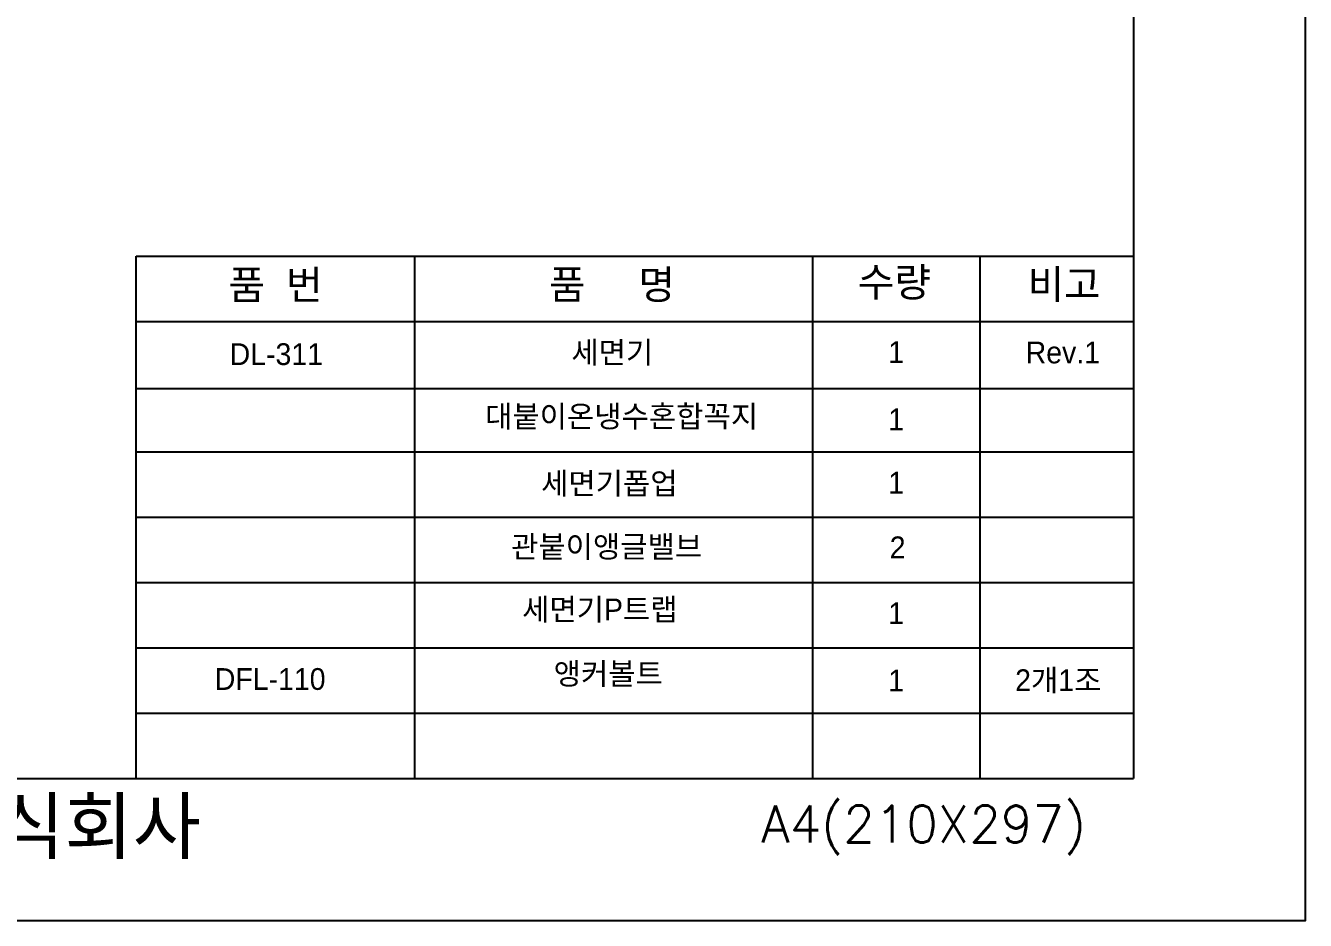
# Model space of a CAD drawing. Extents: x -3185349 to -3182923, y -1645839 to -1642408.
# Drawn here: x -3184099 to -3182923, y -1645839 to -1645016 of the extents above; entities that cross this region are included whole.
import ezdxf

# ---------------------------------------------------------------- set-up
doc = ezdxf.new("R2010")
doc.units = 0
doc.header["$MEASUREMENT"] = 0
doc.layers.add('Dim', color=4, linetype='CONTINUOUS')
doc.layers.add('YA', color=7, linetype='CONTINUOUS')
doc.styles.get("Standard").update_dxf_attribs({"font": 'txt.shx', "bigfont": 'ghs.shx'})
doc.styles.add('스타일1', font='txt.shx', dxfattribs={"bigfont": 'ghs.shx'})

msp = doc.modelspace()

# ---------------------------------------------------------------- linework, layer by layer
at = {"layer": 'Dim', "color": 0}
for p, q in [((-3183376.199540432, -1645228.143363777), (-3183376.199540432, -1645708.143363777)), ((-3183222.199540432, -1645228.143363777), (-3183222.199540432, -1645708.143363777)), ((-3183997.658206922, -1645288.143310446), (-3183081.151006922, -1645288.143310446)), ((-3183997.658206922, -1645349.954247402), (-3183081.151006922, -1645349.954247402)), ((-3183997.65813346, -1645408.143363777), (-3183081.15093346, -1645408.143363777)), ((-3183997.65813346, -1645468.143363777), (-3183081.15093346, -1645468.143363777)), ((-3183997.65813346, -1645528.143363777), (-3183081.15093346, -1645528.143363777))]:
    msp.add_line(p, q, dxfattribs=at)
at = {"layer": 'YA', "color": 7}
for p, q in [((-3183081.15093346, -1642528.143363777), (-3183081.15093346, -1645708.143363777)), ((-3183997.65813346, -1645228.143363777), (-3183081.15093346, -1645228.143363777)), ((-3183997.65813346, -1645708.143363777), (-3183997.65813346, -1645228.143363777)), ((-3183741.65813346, -1645708.143363777), (-3183741.65813346, -1645228.143363777)), ((-3183997.65813346, -1645588.143363777), (-3183081.15093346, -1645588.143363777)), ((-3183997.65813346, -1645648.143363777), (-3183081.15093346, -1645648.143363777)), ((-3185157.15093346, -1645708.143363777), (-3183081.15093346, -1645708.143363777))]:
    msp.add_line(p, q, dxfattribs=at)
at = {"layer": 'YA', "color": 0}
msp.add_lwpolyline([(-3185348.517180304, -1645838.622063034), (-3182923.017180304, -1645838.622063034), (-3182923.017180304, -1642408.272063034), (-3185348.517180304, -1642408.272063034)], close=True, dxfattribs=at)

# ---------------------------------------------------------------- texts
at = {"layer": 'Dim', "color": 0, "attachment_point": 1, "style": '스타일1'}
for s, insert, char_height in [('{\\fGulim|b0|i0|c129|p50;수량}', (-3183334.393046575, -1645238.75689539), 26.7463), ('{\\fGulim|b0|i0|c129|p50;품  번}', (-3183912.914496588, -1645241.143365797), 26.7463), ('{\\fGulim|b0|i0|c129|p50;품     명}', (-3183618.270137639, -1645240.948661502), 26.7463), ('{\\fGulim|b0|i0|c129|p50;비고}', (-3183178.393045733, -1645240.68566453), 26.7463), ('{\\fGulim|b0|i0|c129|p50;1\\P}', (-3183306.467077781, -1645306.387274681), 20), ('{\\fGulim|b0|i0|c129|p50;1\\P}', (-3183306.467077781, -1645368.198211638), 20), ('{\\fGulim|b0|i0|c129|p50;1\\P}', (-3183306.467077781, -1645426.387328013), 20), ('{\\fGulim|b0|i0|c129|p50;2\\P}', (-3183305.078108981, -1645485.808474301), 20), ('{\\fGulim|b0|i0|c129|p50;1\\P}', (-3183306.467077781, -1645546.387328013), 20), ('{\\fGulim|b0|i0|c129|p50;1\\P}', (-3183306.467077781, -1645608.198264969), 20)]:
    msp.add_mtext(s, dxfattribs=dict(at, insert=insert, char_height=char_height))
for s, insert, char_height, width in [('{\\fGulim|b0|i0|c129|p50;세면기}', (-3183597.736309795, -1645306.753685637), 20, 146.9999884754943), ('{\\fGulim|b0|i0|c129|p50;Rev.1}', (-3183180.12326046, -1645306.753685637), 20, 146.9999884754943), ('{\\fGulim|b0|i0|c129|p50;DL-311}', (-3183911.780326195, -1645308.278073146), 20, 17), ('{\\fGulim|b0|i0|c129|p50;대붙이온냉수혼합꼭지}', (-3183676.999215989, -1645365.46270939), 20, 290), ('{\\fGulim|b0|i0|c129|p50;세면기폽업}', (-3183625.544764883, -1645427.143365636), 20, 314.9999884754943), ('{\\fGulim|b0|i0|c129|p50;관붙이앵글밸브}', (-3183653.121254926, -1645485.143365636), 20, 211.9999884754943), ('{\\fGulim|b0|i0|c129|p50;세면기P트랩}', (-3183642.979656004, -1645542.869957902), 20, 211.9999884754943), ('{\\fGulim|b0|i0|c129|p50;앵커볼트}', (-3183613.9760117, -1645601.869957902), 20, 211.9999884754943), ('{\\fGulim|b0|i0|c129|p50;DFL-110}', (-3183925.437347484, -1645606.814837873), 20, 147.0000067674264), ('{\\fGulim|b0|i0|c129|p50;2개1조}', (-3183189.824075376, -1645607.944160983), 20, 211.9999884754943), ('{\\fGulim|b0|i0|c129|p50;       대림통상주식회사\\P}', (-3184567.199551956, -1645726.954300734), 50, 1090)]:
    msp.add_mtext(s, dxfattribs=dict(at, insert=insert, char_height=char_height, width=width))
at = {"layer": 'YA', "color": 7}
msp.add_text('A4(210X297)', height=33.818717967533, dxfattribs=at).set_placement((-3183423.181885148, -1645766.96876548))

doc.saveas('drawing.dxf')
